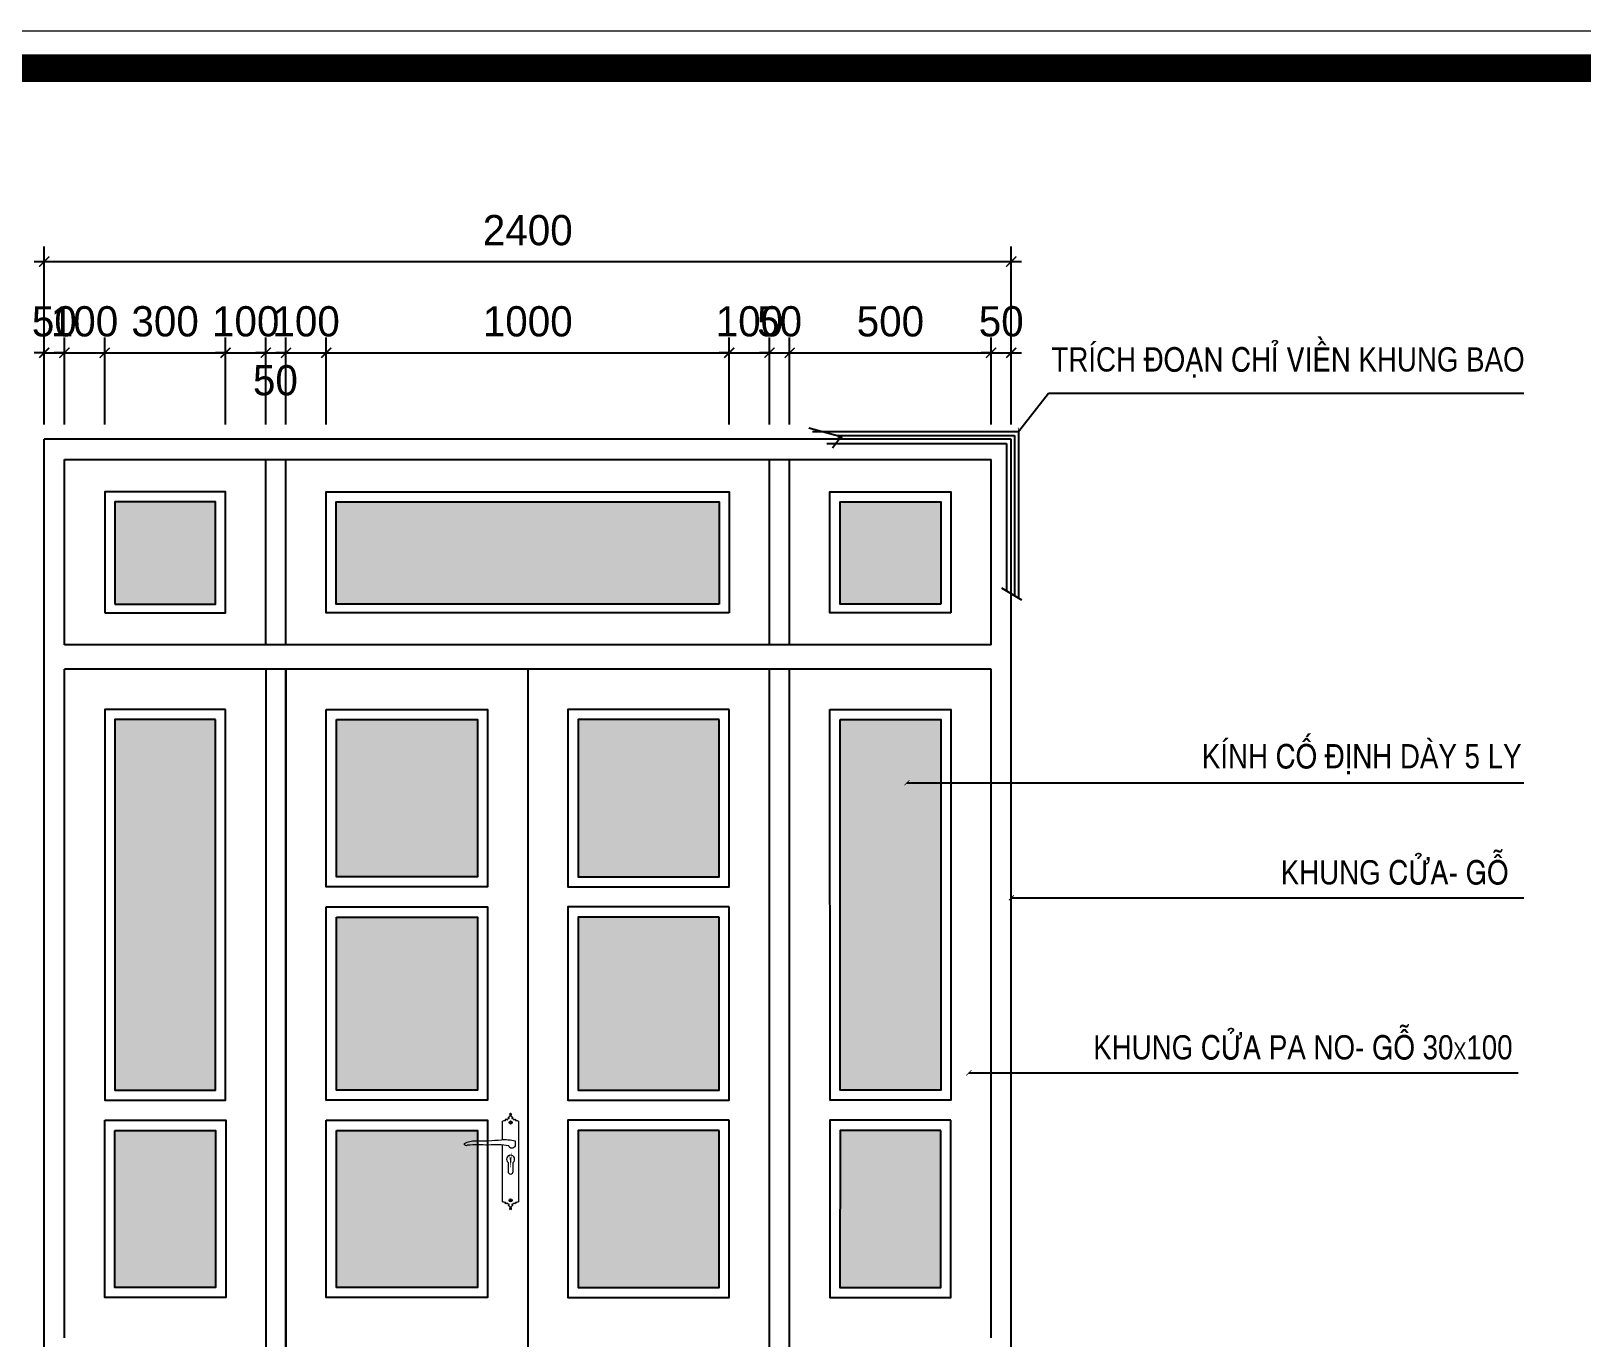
# Model space of a CAD drawing. Header units: millimetres. Extents: x 615730 to 2792744, y 139412 to 597571.
# Drawn here: x 836807 to 844506, y 297804 to 304290 of the extents above; entities that cross this region are included whole.
import ezdxf

# ---------------------------------------------------------------- set-up
doc = ezdxf.new("R2010")
doc.units = ezdxf.units.MM
doc.header["$MEASUREMENT"] = 0
doc.header["$PDMODE"] = 34
doc.layers.get('0').update_dxf_attribs({"lineweight": 5})
for name, color, linetype in [('DA', 135, 'Continuous'), ('H', 252, 'Continuous'), ('NC', 7, 'Continuous'), ('noi that', 29, 'Continuous'), ('NOITHAT', 144, 'Continuous'), ('VL', 155, 'Continuous')]:
    doc.layers.add(name, color=color, linetype=linetype)
doc.layers.add('thay', color=7, linetype='Continuous', lineweight=15)
doc.styles.add('KC2', font='', dxfattribs={"height": 120})
doc.styles.add('RO', font='ROMANS.SHX', dxfattribs={"height": 120})
doc.styles.add('VNI-AVO', font='vni-roms.shx')
doc.styles.get('KC2').set_extended_font_data('VNI-Helve-Condense')
doc.dimstyles.new('50 CS', dxfattribs={"dimtxt": 150, "dimasz": 50, "dimexe": 75, "dimexo": 0, "dimgap": 80, "dimtad": 1, "dimdec": 0, "dimlfac": 0.5, "dimzin": 12, "dimtxsty": 'VNI-AVO', "dimblk": 'ARCHTICK', "dimcen": 0, "dimdle": 50, "dimclrd": 252, "dimclre": 252, "dimclrt": 2, "dimadec": 0, "dimazin": 0, "dimtfac": 1, "dimtdec": 0, "dimtix": 1, "dimtmove": 2, "dimatfit": 0, "dimldrblk": 'OPEN90', "dimfxl": 1, "dimlwd": -1, "dimlwe": -1, "dimarcsym": 0})
doc.dimstyles.new('TL1-50TRUC', dxfattribs={"dimtxt": 150, "dimasz": 25, "dimexe": 50, "dimexo": 0, "dimgap": 20, "dimtad": 1, "dimdec": 0, "dimlfac": 0.5, "dimdsep": 46, "dimtxsty": 'RO', "dimblk": 'DOT', "dimcen": 100, "dimdle": 50, "dimclrd": 4, "dimclre": 4, "dimclrt": 30, "dimadec": 0, "dimazin": 0, "dimtfac": 1, "dimtdec": 0, "dimtix": 1, "dimtmove": 1, "dimatfit": 3, "dimldrblk": 'ARCHTICK', "dimfxl": 1, "dimtolj": 1, "dimarcsym": 0})

# ---------------------------------------------------------------- blocks, each defined once
blk = doc.blocks.new('KH')
for p, q in [((-8, 103), (-2, 103)), ((-4.9, 100), (-4.9, 105.9)), ((-8, -90.3), (-2, -90.3)), ((-4.9, -87.2), (-4.9, -93.2))]:
    blk.add_line(p, q)
for points, format in [([(-24.9, 60.5), (-24.9, 106.4, -0.071609), (-17.2, 108.3, 0.479125), (-18, 110.4, -0.235926), (-14.6, 111, 0.959415), (-12.5, 110.7, -0.383133), (-10.2, 112.7), (-8.1, 112.7), (-8.1, 113.4), (-9.3, 113.4, -0.653045), (-7.7, 117.5, 0.420902), (-6.1, 121.7, -0.384053), (-4.9, 126.4, -0.384053), (-3.8, 121.7, 0.420902), (-2.1, 117.5, -0.653045), (-0.5, 113.4), (-1.8, 113.4), (-1.8, 112.7), (0.3, 112.7, -0.383133), (2.6, 110.7, 0.959415), (4.8, 111, -0.235926), (8.1, 110.4, 0.479125), (7.4, 108.3, -0.071609), (15.1, 106.4), (15.1, -93.6, -0.071609), (7.4, -95.6, 0.479125), (8.1, -97.7, -0.235926), (4.8, -98.3, 0.959415), (2.6, -97.9, -0.383133), (0.3, -99.9), (-1.8, -99.9), (-1.8, -100.7), (-0.5, -100.7, -0.653045), (-2.1, -104.8, 0.420902), (-3.8, -109, -0.384053), (-4.9, -113.6, -0.384053), (-6.1, -109, 0.420902), (-7.7, -104.8, -0.653045), (-9.3, -100.7), (-8.1, -100.7), (-8.1, -99.9), (-10.2, -99.9, -0.383133), (-12.5, -97.9, 0.959415), (-14.6, -98.3, -0.235926), (-18, -97.7, 0.479125), (-17.2, -95.6, -0.071609), (-24.9, -93.6), (-24.9, 46.9)], "xyb"), ([(-4.8, 16.2, 6, 6, 0), (-4.8, 11.5, 4, 3, 0), (-4.8, 3.2, 1.8, 0.8, 0), (-4.8, -4.9, 1, 1.2, 0), (-4.8, -7.9, 1.2, 1.2, 0)], "xyseb")]:
    blk.add_lwpolyline(points, format=format)
blk.add_lwpolyline([(-9.5, 45, 0.067822), (-59.8, 46.7, 0.044011), (-111.6, 46.7, -0.789754), (-119.2, 50.9, -0.143435), (-92.2, 57.5, 0.029716), (-27.7, 60.3, -0.075751), (6.4, 57.7), (6.4, 44.8, -0.717442)], format="xyb", close=True)
for points in [[(-11.2, 4.2), (-11.2, -18.5)], [(1.6, -18.5), (1.6, 4.2)]]:
    blk.add_lwpolyline(points)
for centre in [(-4.9, 103), (-4.9, -90.3)]:
    blk.add_circle(centre, 3.92)
for centre, radius, start, end in [((-4.8, 11.8), 9.94, 309.9002, 230.0998), ((-4.8, -18.5), 6.38, 180, 0)]:
    blk.add_arc(centre, radius, start, end)
blk = doc.blocks.new('_ARCHTICK')
at = {"color": 0, "linetype": 'ByBlock', "const_width": 0.15}
blk.add_lwpolyline([(-0.5, -0.5), (0.5, 0.5)], dxfattribs=at)
blk = doc.blocks.new('*D291')
at = {"layer": 'DEFPOINTS', "color": 0, "ltscale": 10, "transparency": 16777216}
for p in [(836972.8, 302693.3), (836872.8, 302337.5), (836972.8, 302337.5)]:
    blk.add_point(p, dxfattribs=at)
at = {"layer": 'VL', "color": 252, "ltscale": 10, "transparency": 16777216}
for p, q in [((836872.8, 302337.5), (836872.8, 302768.3)), ((836972.8, 302337.5), (836972.8, 302768.3)), ((836872.8, 302693.3), (836822.8, 302693.3)), ((836872.8, 302693.3), (836972.8, 302693.3)), ((836972.8, 302693.3), (837022.8, 302693.3))]:
    blk.add_line(p, q, dxfattribs=at)
at = {"layer": 'VL', "color": 252, "ltscale": 10, "transparency": 16777216, "xscale": 50, "yscale": 50, "zscale": 50}
blk.add_blockref('_ARCHTICK', (836872.8, 302693.3), dxfattribs=at)
at = {"layer": 'VL', "color": 252, "ltscale": 10, "transparency": 16777216, "xscale": 50, "yscale": 50, "zscale": 50, "rotation": 180}
blk.add_blockref('_ARCHTICK', (836972.8, 302693.3), dxfattribs=at)
at = {"layer": 'VL', "color": 2, "ltscale": 10, "transparency": 16777216, "insert": (836922.8, 302848.3), "char_height": 150, "attachment_point": 5, "style": 'VNI-AVO'}
blk.add_mtext('50', dxfattribs=at)
blk = doc.blocks.new('_Open90')
at = {"color": 0, "linetype": 'ByBlock', "lineweight": -2}
for p, q in [((0, 0), (-1, 0)), ((-0.5, 0.5), (0, 0)), ((0, 0), (-0.5, -0.5))]:
    blk.add_line(p, q, dxfattribs=at)
blk = doc.blocks.new('*D292')
at = {"layer": 'DEFPOINTS', "color": 0, "ltscale": 10, "transparency": 16777216}
for p in [(837172.8, 302693.3), (836972.8, 302337.5), (837172.8, 302337.5)]:
    blk.add_point(p, dxfattribs=at)
at = {"layer": 'VL', "color": 252, "ltscale": 10, "transparency": 16777216}
for p, q in [((836972.8, 302337.5), (836972.8, 302768.3)), ((837172.8, 302337.5), (837172.8, 302768.3)), ((836972.8, 302693.3), (836922.8, 302693.3)), ((836972.8, 302693.3), (837172.8, 302693.3)), ((837172.8, 302693.3), (837222.8, 302693.3))]:
    blk.add_line(p, q, dxfattribs=at)
at = {"layer": 'VL', "color": 252, "ltscale": 10, "transparency": 16777216, "xscale": 50, "yscale": 50, "zscale": 50}
blk.add_blockref('_ARCHTICK', (836972.8, 302693.3), dxfattribs=at)
at = {"layer": 'VL', "color": 252, "ltscale": 10, "transparency": 16777216, "xscale": 50, "yscale": 50, "zscale": 50, "rotation": 180}
blk.add_blockref('_ARCHTICK', (837172.8, 302693.3), dxfattribs=at)
at = {"layer": 'VL', "color": 2, "ltscale": 10, "transparency": 16777216, "insert": (837072.8, 302848.3), "char_height": 150, "attachment_point": 5, "style": 'VNI-AVO'}
blk.add_mtext('100', dxfattribs=at)
blk = doc.blocks.new('*D293')
at = {"layer": 'DEFPOINTS', "color": 0, "ltscale": 10, "transparency": 16777216}
for p in [(837772.8, 302693.3), (837172.8, 302337.5), (837772.8, 302337.5)]:
    blk.add_point(p, dxfattribs=at)
at = {"layer": 'VL', "color": 252, "ltscale": 10, "transparency": 16777216}
for p, q in [((837172.8, 302337.5), (837172.8, 302768.3)), ((837772.8, 302337.5), (837772.8, 302768.3)), ((837122.8, 302693.3), (837822.8, 302693.3))]:
    blk.add_line(p, q, dxfattribs=at)
at = {"layer": 'VL', "color": 252, "ltscale": 10, "transparency": 16777216, "xscale": 50, "yscale": 50, "zscale": 50, "rotation": 180}
blk.add_blockref('_ARCHTICK', (837172.8, 302693.3), dxfattribs=at)
at = {"layer": 'VL', "color": 252, "ltscale": 10, "transparency": 16777216, "xscale": 50, "yscale": 50, "zscale": 50}
blk.add_blockref('_ARCHTICK', (837772.8, 302693.3), dxfattribs=at)
at = {"layer": 'VL', "color": 2, "ltscale": 10, "transparency": 16777216, "insert": (837472.8, 302848.3), "char_height": 150, "attachment_point": 5, "style": 'VNI-AVO'}
blk.add_mtext('300', dxfattribs=at)
blk = doc.blocks.new('*D294')
at = {"layer": 'DEFPOINTS', "color": 0, "ltscale": 10, "transparency": 16777216}
for p in [(837972.8, 302693.3), (837772.8, 302337.5), (837972.8, 302337.5)]:
    blk.add_point(p, dxfattribs=at)
at = {"layer": 'VL', "color": 252, "ltscale": 10, "transparency": 16777216}
for p, q in [((837772.8, 302337.5), (837772.8, 302768.3)), ((837972.8, 302337.5), (837972.8, 302768.3)), ((837772.8, 302693.3), (837722.8, 302693.3)), ((837772.8, 302693.3), (837972.8, 302693.3)), ((837972.8, 302693.3), (838022.8, 302693.3))]:
    blk.add_line(p, q, dxfattribs=at)
at = {"layer": 'VL', "color": 252, "ltscale": 10, "transparency": 16777216, "xscale": 50, "yscale": 50, "zscale": 50}
blk.add_blockref('_ARCHTICK', (837772.8, 302693.3), dxfattribs=at)
at = {"layer": 'VL', "color": 252, "ltscale": 10, "transparency": 16777216, "xscale": 50, "yscale": 50, "zscale": 50, "rotation": 180}
blk.add_blockref('_ARCHTICK', (837972.8, 302693.3), dxfattribs=at)
at = {"layer": 'VL', "color": 2, "ltscale": 10, "transparency": 16777216, "insert": (837872.8, 302848.3), "char_height": 150, "attachment_point": 5, "style": 'VNI-AVO'}
blk.add_mtext('100', dxfattribs=at)
blk = doc.blocks.new('*D295')
at = {"layer": 'DEFPOINTS', "color": 0, "ltscale": 10, "transparency": 16777216}
for p in [(838072.8, 302693.3), (837972.8, 302337.5), (838072.8, 302337.5)]:
    blk.add_point(p, dxfattribs=at)
at = {"layer": 'VL', "color": 252, "ltscale": 10, "transparency": 16777216}
for p, q in [((837972.8, 302337.5), (837972.8, 302768.3)), ((838072.8, 302337.5), (838072.8, 302768.3)), ((837972.8, 302693.3), (837922.8, 302693.3)), ((837972.8, 302693.3), (838072.8, 302693.3)), ((838072.8, 302693.3), (838122.8, 302693.3))]:
    blk.add_line(p, q, dxfattribs=at)
at = {"layer": 'VL', "color": 252, "ltscale": 10, "transparency": 16777216, "xscale": 50, "yscale": 50, "zscale": 50}
blk.add_blockref('_ARCHTICK', (837972.8, 302693.3), dxfattribs=at)
at = {"layer": 'VL', "color": 252, "ltscale": 10, "transparency": 16777216, "xscale": 50, "yscale": 50, "zscale": 50, "rotation": 180}
blk.add_blockref('_ARCHTICK', (838072.8, 302693.3), dxfattribs=at)
at = {"layer": 'VL', "color": 2, "ltscale": 10, "transparency": 16777216, "insert": (838020.3, 302555.9), "char_height": 150, "attachment_point": 5, "style": 'VNI-AVO'}
blk.add_mtext('50', dxfattribs=at)
blk = doc.blocks.new('*D296')
at = {"layer": 'DEFPOINTS', "color": 0, "ltscale": 10, "transparency": 16777216}
for p in [(838272.6, 302693.3), (838072.8, 302337.5), (838272.6, 302337.5)]:
    blk.add_point(p, dxfattribs=at)
at = {"layer": 'VL', "color": 252, "ltscale": 10, "transparency": 16777216}
for p, q in [((838072.8, 302337.5), (838072.8, 302768.3)), ((838272.6, 302337.5), (838272.6, 302768.3)), ((838072.8, 302693.3), (838022.8, 302693.3)), ((838072.8, 302693.3), (838272.6, 302693.3)), ((838272.6, 302693.3), (838322.6, 302693.3))]:
    blk.add_line(p, q, dxfattribs=at)
at = {"layer": 'VL', "color": 252, "ltscale": 10, "transparency": 16777216, "xscale": 50, "yscale": 50, "zscale": 50}
blk.add_blockref('_ARCHTICK', (838072.8, 302693.3), dxfattribs=at)
at = {"layer": 'VL', "color": 252, "ltscale": 10, "transparency": 16777216, "xscale": 50, "yscale": 50, "zscale": 50, "rotation": 180}
blk.add_blockref('_ARCHTICK', (838272.6, 302693.3), dxfattribs=at)
at = {"layer": 'VL', "color": 2, "ltscale": 10, "transparency": 16777216, "insert": (838172.7, 302848.3), "char_height": 150, "attachment_point": 5, "style": 'VNI-AVO'}
blk.add_mtext('100', dxfattribs=at)
blk = doc.blocks.new('*D297')
at = {"layer": 'DEFPOINTS', "color": 0, "ltscale": 10, "transparency": 16777216}
for p in [(840273.1, 302693.3), (838272.6, 302337.5), (840273.1, 302337.5)]:
    blk.add_point(p, dxfattribs=at)
at = {"layer": 'VL', "color": 252, "ltscale": 10, "transparency": 16777216}
for p, q in [((838272.6, 302337.5), (838272.6, 302768.3)), ((840273.1, 302337.5), (840273.1, 302768.3)), ((838222.6, 302693.3), (840323.1, 302693.3))]:
    blk.add_line(p, q, dxfattribs=at)
at = {"layer": 'VL', "color": 252, "ltscale": 10, "transparency": 16777216, "xscale": 50, "yscale": 50, "zscale": 50, "rotation": 180}
blk.add_blockref('_ARCHTICK', (838272.6, 302693.3), dxfattribs=at)
at = {"layer": 'VL', "color": 252, "ltscale": 10, "transparency": 16777216, "xscale": 50, "yscale": 50, "zscale": 50}
blk.add_blockref('_ARCHTICK', (840273.1, 302693.3), dxfattribs=at)
at = {"layer": 'VL', "color": 2, "ltscale": 10, "transparency": 16777216, "insert": (839272.8, 302848.3), "char_height": 150, "attachment_point": 5, "style": 'VNI-AVO'}
blk.add_mtext('1000', dxfattribs=at)
blk = doc.blocks.new('*D298')
at = {"layer": 'DEFPOINTS', "color": 0, "ltscale": 10, "transparency": 16777216}
for p in [(840472.8, 302693.3), (840273.1, 302337.5), (840472.8, 302337.5)]:
    blk.add_point(p, dxfattribs=at)
at = {"layer": 'VL', "color": 252, "ltscale": 10, "transparency": 16777216}
for p, q in [((840273.1, 302337.5), (840273.1, 302768.3)), ((840472.8, 302337.5), (840472.8, 302768.3)), ((840273.1, 302693.3), (840223.1, 302693.3)), ((840273.1, 302693.3), (840472.8, 302693.3)), ((840472.8, 302693.3), (840522.8, 302693.3))]:
    blk.add_line(p, q, dxfattribs=at)
at = {"layer": 'VL', "color": 252, "ltscale": 10, "transparency": 16777216, "xscale": 50, "yscale": 50, "zscale": 50}
blk.add_blockref('_ARCHTICK', (840273.1, 302693.3), dxfattribs=at)
at = {"layer": 'VL', "color": 252, "ltscale": 10, "transparency": 16777216, "xscale": 50, "yscale": 50, "zscale": 50, "rotation": 180}
blk.add_blockref('_ARCHTICK', (840472.8, 302693.3), dxfattribs=at)
at = {"layer": 'VL', "color": 2, "ltscale": 10, "transparency": 16777216, "insert": (840373, 302848.3), "char_height": 150, "attachment_point": 5, "style": 'VNI-AVO'}
blk.add_mtext('100', dxfattribs=at)
blk = doc.blocks.new('*D299')
at = {"layer": 'DEFPOINTS', "color": 0, "ltscale": 10, "transparency": 16777216}
for p in [(840572.8, 302693.3), (840472.8, 302337.5), (840572.8, 302337.5)]:
    blk.add_point(p, dxfattribs=at)
at = {"layer": 'VL', "color": 252, "ltscale": 10, "transparency": 16777216}
for p, q in [((840472.8, 302337.5), (840472.8, 302768.3)), ((840572.8, 302337.5), (840572.8, 302768.3)), ((840472.8, 302693.3), (840422.8, 302693.3)), ((840472.8, 302693.3), (840572.8, 302693.3)), ((840572.8, 302693.3), (840622.8, 302693.3))]:
    blk.add_line(p, q, dxfattribs=at)
at = {"layer": 'VL', "color": 252, "ltscale": 10, "transparency": 16777216, "xscale": 50, "yscale": 50, "zscale": 50}
blk.add_blockref('_ARCHTICK', (840472.8, 302693.3), dxfattribs=at)
at = {"layer": 'VL', "color": 252, "ltscale": 10, "transparency": 16777216, "xscale": 50, "yscale": 50, "zscale": 50, "rotation": 180}
blk.add_blockref('_ARCHTICK', (840572.8, 302693.3), dxfattribs=at)
at = {"layer": 'VL', "color": 2, "ltscale": 10, "transparency": 16777216, "insert": (840522.8, 302848.3), "char_height": 150, "attachment_point": 5, "style": 'VNI-AVO'}
blk.add_mtext('50', dxfattribs=at)
blk = doc.blocks.new('*D300')
at = {"layer": 'DEFPOINTS', "color": 0, "ltscale": 10, "transparency": 16777216}
for p in [(841572.8, 302693.3), (840572.8, 302337.5), (841572.8, 302337.5)]:
    blk.add_point(p, dxfattribs=at)
at = {"layer": 'VL', "color": 252, "ltscale": 10, "transparency": 16777216}
for p, q in [((840572.8, 302337.5), (840572.8, 302768.3)), ((841572.8, 302337.5), (841572.8, 302768.3)), ((840522.8, 302693.3), (841622.8, 302693.3))]:
    blk.add_line(p, q, dxfattribs=at)
at = {"layer": 'VL', "color": 252, "ltscale": 10, "transparency": 16777216, "xscale": 50, "yscale": 50, "zscale": 50, "rotation": 180}
blk.add_blockref('_ARCHTICK', (840572.8, 302693.3), dxfattribs=at)
at = {"layer": 'VL', "color": 252, "ltscale": 10, "transparency": 16777216, "xscale": 50, "yscale": 50, "zscale": 50}
blk.add_blockref('_ARCHTICK', (841572.8, 302693.3), dxfattribs=at)
at = {"layer": 'VL', "color": 2, "ltscale": 10, "transparency": 16777216, "insert": (841072.8, 302848.3), "char_height": 150, "attachment_point": 5, "style": 'VNI-AVO'}
blk.add_mtext('500', dxfattribs=at)
blk = doc.blocks.new('*D301')
at = {"layer": 'DEFPOINTS', "color": 0, "ltscale": 10, "transparency": 16777216}
for p in [(841672.8, 302693.3), (841572.8, 302337.5), (841672.8, 302337.5)]:
    blk.add_point(p, dxfattribs=at)
at = {"layer": 'VL', "color": 252, "ltscale": 10, "transparency": 16777216}
for p, q in [((841572.8, 302337.5), (841572.8, 302768.3)), ((841672.8, 302337.5), (841672.8, 302768.3)), ((841572.8, 302693.3), (841522.8, 302693.3)), ((841572.8, 302693.3), (841672.8, 302693.3)), ((841672.8, 302693.3), (841722.8, 302693.3))]:
    blk.add_line(p, q, dxfattribs=at)
at = {"layer": 'VL', "color": 252, "ltscale": 10, "transparency": 16777216, "xscale": 50, "yscale": 50, "zscale": 50}
blk.add_blockref('_ARCHTICK', (841572.8, 302693.3), dxfattribs=at)
at = {"layer": 'VL', "color": 252, "ltscale": 10, "transparency": 16777216, "xscale": 50, "yscale": 50, "zscale": 50, "rotation": 180}
blk.add_blockref('_ARCHTICK', (841672.8, 302693.3), dxfattribs=at)
at = {"layer": 'VL', "color": 2, "ltscale": 10, "transparency": 16777216, "insert": (841622.8, 302848.3), "char_height": 150, "attachment_point": 5, "style": 'VNI-AVO'}
blk.add_mtext('50', dxfattribs=at)
blk = doc.blocks.new('*D302')
at = {"layer": 'DEFPOINTS', "color": 0, "ltscale": 10, "transparency": 16777216}
for p in [(841672.8, 303145.7), (836872.8, 302337.5), (841672.8, 302337.5)]:
    blk.add_point(p, dxfattribs=at)
at = {"layer": 'VL', "color": 252, "ltscale": 10, "transparency": 16777216}
for p, q in [((836872.8, 302337.5), (836872.8, 303220.7)), ((841672.8, 302337.5), (841672.8, 303220.7)), ((836822.8, 303145.7), (841722.8, 303145.7))]:
    blk.add_line(p, q, dxfattribs=at)
at = {"layer": 'VL', "color": 252, "ltscale": 10, "transparency": 16777216, "xscale": 50, "yscale": 50, "zscale": 50, "rotation": 180}
blk.add_blockref('_ARCHTICK', (836872.8, 303145.7), dxfattribs=at)
at = {"layer": 'VL', "color": 252, "ltscale": 10, "transparency": 16777216, "xscale": 50, "yscale": 50, "zscale": 50}
blk.add_blockref('_ARCHTICK', (841672.8, 303145.7), dxfattribs=at)
at = {"layer": 'VL', "color": 2, "ltscale": 10, "transparency": 16777216, "insert": (839272.8, 303300.7), "char_height": 150, "attachment_point": 5, "style": 'VNI-AVO'}
blk.add_mtext('2400', dxfattribs=at)
blk = doc.blocks.new('_DOT')
at = {"color": 0, "linetype": 'ByBlock'}
blk.add_line((-0.5, 0), (-1, 0), dxfattribs=at)
at = {"color": 0, "linetype": 'ByBlock', "const_width": 0.5}
blk.add_lwpolyline([(-0.25, 0, 1), (0.25, 0, 1)], format="xyb", close=True, dxfattribs=at)

msp = doc.modelspace()

# ---------------------------------------------------------------- hatches: boundary and pattern name
at = {"layer": 'noi that'}
h = msp.add_hatch(color=5, dxfattribs=at)
h.set_gradient(color1=(0, 0, 255), one_color=1, tint=1, name='CURVED')
h.paths.add_polyline_path([(837222.8, 301446), (837722.8, 301446), (837722.8, 301953.2), (837222.8, 301953.2)])
h.paths.add_polyline_path([(840223.1, 301446), (838322.6, 301446), (838322.6, 301953.2), (840223.1, 301953.2)])
h.paths.add_polyline_path([(838322.8, 300873.3), (839023.4, 300873.3), (839023.4, 300093), (838322.8, 300093)])
h.paths.add_polyline_path([(837722.8, 300873.3), (837222.8, 300873.3), (837222.9, 299034.4), (837722.9, 299034.4)])
h.paths.add_polyline_path([(837222.9, 298834.4), (837723.5, 298834.4), (837723.5, 298054), (837222.9, 298054)])
h.paths.add_polyline_path([(838322.9, 298834.4), (839023.5, 298834.4), (839023.5, 298054), (838322.9, 298054)])
h.paths.add_polyline_path([(838322.8, 299893), (839023.4, 299893), (839023.5, 299034.4), (838322.9, 299034.4)])
h.paths.add_polyline_path([(840222.8, 299893), (839522.3, 299893), (839522.3, 299034.4), (840222.9, 299034.4)])
h.paths.add_polyline_path([(840222.8, 300873.3), (839522.3, 300873.3), (839522.3, 300093), (840222.8, 300093)])
h.paths.add_polyline_path([(841322.8, 301446), (840822.8, 301446), (840822.8, 301953.2), (841322.8, 301953.2)])
h.paths.add_polyline_path([(841323.5, 298834.4), (840822.9, 298834.4), (840822.3, 298054), (841322.9, 298054)])
h.paths.add_polyline_path([(840222.9, 298834.4), (839522.3, 298834.4), (839522.3, 298054), (840222.9, 298054)])
h = msp.add_hatch(color=5, dxfattribs=at)
h.set_gradient(color1=(0, 0, 255), one_color=1, tint=1, name='CURVED')
h.paths.add_polyline_path([(840822.8, 300873.3), (841322.8, 300873.3), (841323.5, 299034.4), (840823.5, 299034.4)])

# ---------------------------------------------------------------- linework, layer by layer
at = {"layer": 'DA'}
for p, q in [((841672.8, 302264.1), (836872.8, 302264.1)), ((836872.9, 297704), (836872.8, 302264.1)), ((841672.9, 297704), (841672.8, 302264.1)), ((836972.8, 302164.1), (841572.8, 302164.1)), ((836972.8, 301243.3), (836972.8, 302164.1)), ((837972.8, 301243.3), (837972.8, 302164.1)), ((838072.8, 301243.3), (838072.8, 302164.1)), ((840472.8, 301243.3), (840472.8, 302164.1)), ((840572.8, 301243.3), (840572.8, 302164.1)), ((841572.8, 301243.3), (841572.8, 302164.1)), ((841572.8, 301243.3), (836972.8, 301243.3)), ((841572.8, 301123.3), (836972.8, 301123.3)), ((836972.9, 297804), (836972.8, 301123.3)), ((837972.8, 301123.3), (837972.8, 296164.1)), ((838072.8, 296164.1), (838072.8, 301123.3)), ((838072.8, 301123.3), (838072.8, 296164.1)), ((839272.8, 301123.3), (839272.8, 296164.1)), ((839272.8, 301123.3), (839272.8, 296164.1)), ((840472.8, 296164.1), (840472.8, 301123.3)), ((840572.8, 296164.1), (840572.8, 301123.3)), ((841572.9, 297804), (841572.8, 301123.3))]:
    msp.add_line(p, q, dxfattribs=at)
for points in [[(837772.8, 300923.3), (837172.8, 300923.3), (837172.9, 298984.4), (837772.9, 298984.4)], [(837772.8, 300923.3), (837172.8, 300923.3), (837172.9, 298984.4), (837772.9, 298984.4)], [(838272.8, 300923.3), (839073.4, 300923.3), (839073.4, 300043), (838272.8, 300043)], [(840272.8, 300923.3), (839472.3, 300923.3), (839472.3, 300043), (840272.8, 300043)], [(840772.8, 300923.3), (841372.8, 300923.3), (841373.5, 298984.4), (840773.5, 298984.4)], [(840772.8, 300923.3), (841372.8, 300923.3), (841373.5, 298984.4), (840773.5, 298984.4)], [(838272.8, 299943), (839073.4, 299943), (839073.5, 298984.4), (838272.9, 298984.4)], [(838272.8, 299943), (839073.4, 299943), (839073.5, 298984.4), (838272.9, 298984.4)], [(840272.8, 299943), (839472.3, 299943), (839472.3, 298984.4), (840272.9, 298984.4)], [(840272.8, 299943), (839472.3, 299943), (839472.3, 298984.4), (840272.9, 298984.4)], [(837172.9, 298884.4), (837773.5, 298884.4), (837773.5, 298004), (837172.9, 298004)], [(838272.9, 298884.4), (839073.5, 298884.4), (839073.5, 298004), (838272.9, 298004)], [(840272.9, 298884.4), (839472.3, 298884.4), (839472.3, 298004), (840272.9, 298004)], [(841373.5, 298884.4), (840772.9, 298884.4), (840772.3, 298004), (841372.9, 298004)]]:
    msp.add_lwpolyline(points, close=True, dxfattribs=at)
at = {"layer": 'H', "const_width": 138.2}
msp.add_lwpolyline([(825165.9, 285120.6), (852168.8, 285120.6), (852168.8, 304105.6), (825165.9, 304105.6)], close=True, dxfattribs=at)
at = {"layer": 'H'}
for points in [[(837172.8, 301403.2), (837772.8, 301403.2), (837772.8, 302003.2), (837172.8, 302003.2)], [(840273.1, 301403.2), (838272.6, 301403.2), (838272.6, 302003.2), (840273.1, 302003.2)], [(841372.8, 301403.2), (840772.8, 301403.2), (840772.8, 302003.2), (841372.8, 302003.2)]]:
    msp.add_lwpolyline(points, close=True, dxfattribs=at)
at = {"layer": 'NC', "linetype": 'Continuous', "ltscale": 20}
for p, q in [((840667.7, 302320.6), (840815.3, 302280.2)), ((840686.8, 302303.3), (841709, 302303.3)), ((840757.5, 302243.3), (841649, 302243.3)), ((840824.5, 302272.4), (840785.4, 302220.6)), ((840810.4, 302283.3), (841689, 302283.3)), ((840811.3, 302277.6), (840820.9, 302284)), ((840833.4, 302275.3), (840811.3, 302277.6)), ((840812.4, 302268.4), (840833.4, 302275.3)), ((841649, 302243.3), (841649, 301511.3)), ((841689, 302283.3), (841689, 301487.4)), ((841709, 302303.3), (841709, 301475.5)), ((841725.7, 301465.2), (841625.7, 301524.8))]:
    msp.add_line(p, q, dxfattribs=at)
at = {"layer": 'NOITHAT'}
for points in [[(837222.8, 301446), (837722.8, 301446), (837722.8, 301953.2), (837222.8, 301953.2)], [(840223.1, 301446), (838322.6, 301446), (838322.6, 301953.2), (840223.1, 301953.2)], [(841322.8, 301446), (840822.8, 301446), (840822.8, 301953.2), (841322.8, 301953.2)], [(837722.8, 300873.3), (837222.8, 300873.3), (837222.9, 299034.4), (837722.9, 299034.4)], [(837722.8, 300873.3), (837222.8, 300873.3), (837222.9, 299034.4), (837722.9, 299034.4)], [(838322.8, 300873.3), (839023.4, 300873.3), (839023.4, 300093), (838322.8, 300093)], [(840222.8, 300873.3), (839522.3, 300873.3), (839522.3, 300093), (840222.8, 300093)], [(840822.8, 300873.3), (841322.8, 300873.3), (841323.5, 299034.4), (840823.5, 299034.4)], [(840822.8, 300873.3), (841322.8, 300873.3), (841323.5, 299034.4), (840823.5, 299034.4)], [(838322.8, 299893), (839023.4, 299893), (839023.5, 299034.4), (838322.9, 299034.4)], [(838322.8, 299893), (839023.4, 299893), (839023.5, 299034.4), (838322.9, 299034.4)], [(840222.8, 299893), (839522.3, 299893), (839522.3, 299034.4), (840222.9, 299034.4)], [(840222.8, 299893), (839522.3, 299893), (839522.3, 299034.4), (840222.9, 299034.4)], [(837222.9, 298834.4), (837723.5, 298834.4), (837723.5, 298054), (837222.9, 298054)], [(838322.9, 298834.4), (839023.5, 298834.4), (839023.5, 298054), (838322.9, 298054)], [(840222.9, 298834.4), (839522.3, 298834.4), (839522.3, 298054), (840222.9, 298054)], [(841323.5, 298834.4), (840822.9, 298834.4), (840822.3, 298054), (841322.9, 298054)]]:
    msp.add_lwpolyline(points, close=True, dxfattribs=at)
at = {"layer": 'thay', "linetype": 'Continuous'}
msp.add_lwpolyline([(824981.6, 284936.3), (852353.1, 284936.3), (852353.1, 304289.9), (824981.6, 304289.9)], close=True, dxfattribs=at)

# ---------------------------------------------------------------- block references
at = {"xscale": 2, "yscale": 2, "zscale": 2}
msp.add_blockref('KH', (839197.4, 298667.2), dxfattribs=at)

# ---------------------------------------------------------------- texts
at = {"layer": 'NC', "linetype": 'Continuous', "ltscale": 20, "attachment_point": 3, "style": 'KC2'}
for s, insert, char_height, width in [('TRÍCH ÑOAÏN CHÆ VIEÀN KHUNG BAO', (844220.8, 302720.2), 120, 2834.286), ('KÍNH COÁ ÑÒNH DAØY 5 LY', (844205.5, 300751), 120, 2063.157), ('{\\H1.2x;KHUNG CÖÛA- GOÃ }', (844140.8, 300174.9), 100, 2063.157), ('{\\H1.2x;KHUNG CÖÛA PA NO- GOÃ 30\\H0.7x;X\\H1.429x;100}', (844161, 299306.5), 100, 2317.414)]:
    msp.add_mtext(s, dxfattribs=dict(at, insert=insert, char_height=char_height, width=width))

# ---------------------------------------------------------------- dimensions: what is measured, and where the dimension line sits
at = {"layer": 'VL', "ltscale": 10}
for base, p1, p2, picture, middle in [((841672.8, 303145.7), (836872.8, 302337.5), (841672.8, 302337.5), '*D302', (839272.8, 303300.7)), ((836972.8, 302693.3), (836872.8, 302337.5), (836972.8, 302337.5), '*D291', (836922.8, 302848.3)), ((837172.8, 302693.3), (836972.8, 302337.5), (837172.8, 302337.5), '*D292', (837072.8, 302848.3)), ((837772.8, 302693.3), (837172.8, 302337.5), (837772.8, 302337.5), '*D293', (837472.8, 302848.3)), ((837972.8, 302693.3), (837772.8, 302337.5), (837972.8, 302337.5), '*D294', (837872.8, 302848.3)), ((838272.6, 302693.3), (838072.8, 302337.5), (838272.6, 302337.5), '*D296', (838172.7, 302848.3)), ((840273.1, 302693.3), (838272.6, 302337.5), (840273.1, 302337.5), '*D297', (839272.8, 302848.3)), ((840472.8, 302693.3), (840273.1, 302337.5), (840472.8, 302337.5), '*D298', (840373, 302848.3)), ((840572.8, 302693.3), (840472.8, 302337.5), (840572.8, 302337.5), '*D299', (840522.8, 302848.3)), ((841572.8, 302693.3), (840572.8, 302337.5), (841572.8, 302337.5), '*D300', (841072.8, 302848.3)), ((841672.8, 302693.3), (841572.8, 302337.5), (841672.8, 302337.5), '*D301', (841622.8, 302848.3))]:
    dim = msp.add_linear_dim(base=base, p1=p1, p2=p2, dimstyle='50 CS', dxfattribs=at)
    dim.commit()
    dim.dimension.update_dxf_attribs({"geometry": picture, "text_midpoint": middle})
dim = msp.add_linear_dim(base=(838072.8, 302693.3), p1=(837972.8, 302337.5), p2=(838072.8, 302337.5), dimstyle='50 CS', dxfattribs=at)
dim.commit()
dim.dimension.update_dxf_attribs({"geometry": '*D295', "text_midpoint": (838020.3, 302555.9), "dimtype": 160})

# ---------------------------------------------------------------- leaders
at = {"layer": 'NC', "color": 119, "linetype": 'Continuous', "ltscale": 20}
msp.add_leader([(841709, 302303.3), (841856.9, 302492.5), (844216.4, 302492.5)], dimstyle='TL1-50TRUC', override={"dimgap": 20, "dimtad": 0}, dxfattribs=at)
at = {"layer": 'NC', "linetype": 'Continuous', "ltscale": 20}
msp.add_leader([(841462.3, 299119.7), (844188.6, 299119.7)], dimstyle='TL1-50TRUC', override={"dimgap": 20, "dimtad": 0}, dxfattribs=at)
at = {"layer": 'noi that', "color": 119, "linetype": 'Continuous', "ltscale": 20}
msp.add_leader([(841154.5, 300559.2), (844216.4, 300559.2)], dimstyle='TL1-50TRUC', override={"dimgap": 20, "dimtad": 0}, dxfattribs=at)
at = {"layer": 'noi that'}
msp.add_leader([(841672.9, 299988.1), (844216.4, 299988.1)], dimstyle='TL1-50TRUC', override={"dimgap": 20, "dimtad": 0}, dxfattribs=at)

doc.saveas('drawing.dxf')
